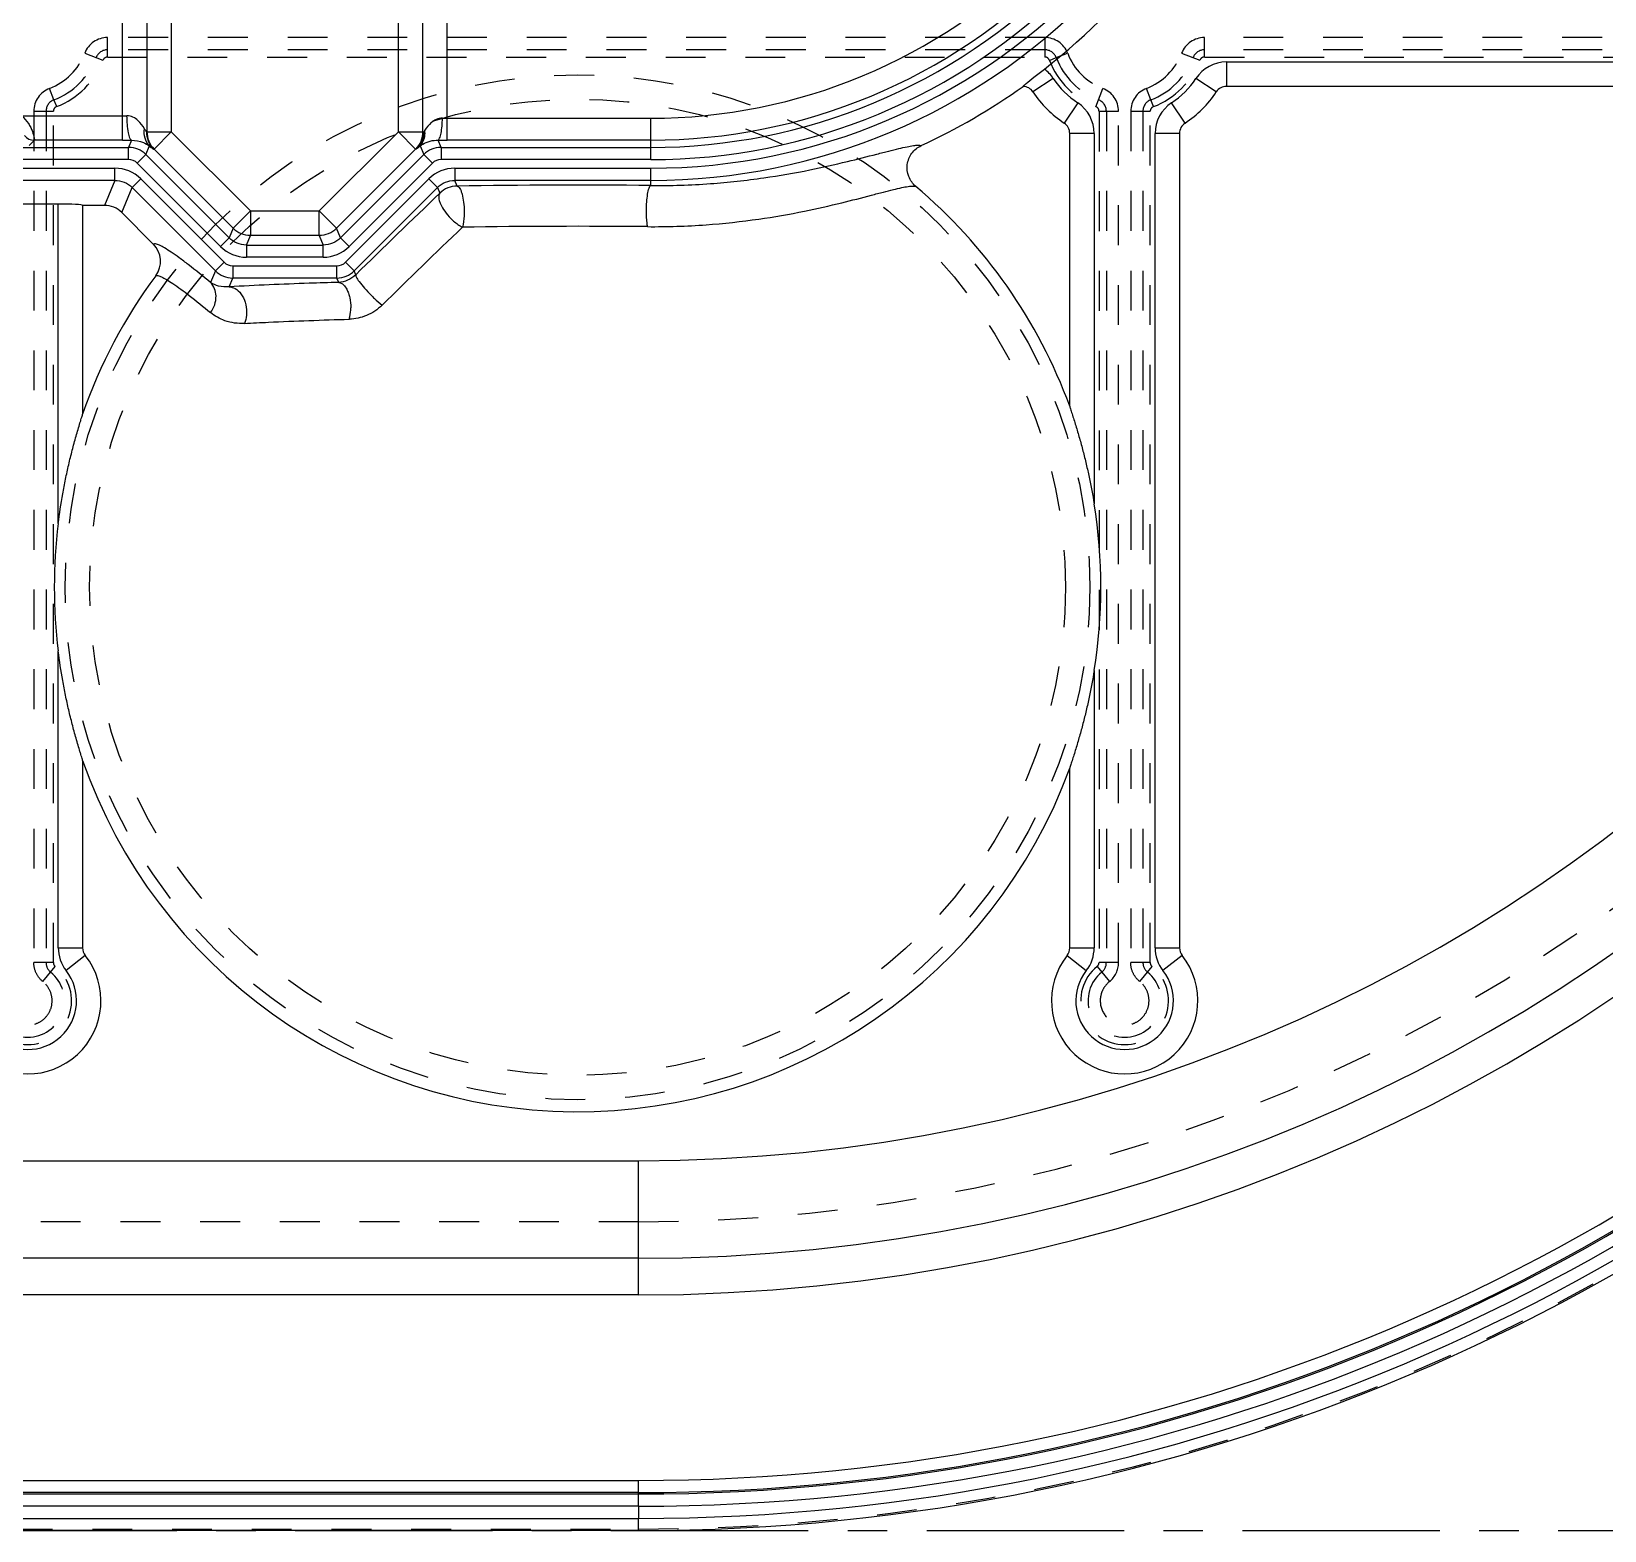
# Model space of a CAD drawing. Header units: millimetres. Extents: x -840 to 1682, y -9216 to -2117.
# Drawn here: x 169.8 to 234.3, y -2617 to -2555.6 of the extents above; entities that cross this region are included whole.
import ezdxf

# ---------------------------------------------------------------- set-up
doc = ezdxf.new("R2010")
doc.units = ezdxf.units.MM
doc.header["$LTSCALE"] = 16.335
doc.linetypes.add('CENTER', pattern=[0.6, 0.375, -0.075, 0.075, -0.075])
doc.linetypes.add('HIDDEN', pattern=[0.2, 0.1, -0.1])
doc.layers.get('0').update_dxf_attribs({"linetype": 'CONTINUOUS'})
doc.layers.add('DEFAULT_2', color=8, linetype='HIDDEN')

msp = doc.modelspace()

# ---------------------------------------------------------------- linework, layer by layer
at = {"color": 7, "linetype": 'Continuous'}
for p, q in [((175.531, -2550.126), (175.531, -2559.668)), ((173.528, -2560.015), (173.528, -2550.266)), ((184.841, -2559.668), (184.841, -2550.537)), ((185.84, -2559.668), (185.845, -2550.463)), ((186.844, -2560.01), (186.844, -2550.331)), ((174.527, -2551.264), (174.527, -2559.67)), ((218.785, -2556.805), (249.909, -2556.805)), ((218.785, -2556.805), (218.785, -2557.805)), ((211.687, -2557.48), (210.851, -2558.03)), ((218.368, -2558.03), (217.533, -2557.48)), ((249.909, -2557.805), (218.785, -2557.805)), ((212.685, -2558.478), (212.135, -2559.313)), ((217.085, -2559.313), (216.535, -2558.478)), ((169.4, -2559.016), (173.528, -2559.016)), ((186.844, -2559.111), (195.186, -2559.111)), ((195.186, -2560.806), (195.186, -2559.111)), ((174.532, -2559.668), (174.527, -2559.67)), ((174.532, -2559.668), (175.531, -2559.668)), ((175.531, -2559.668), (174.825, -2560.374)), ((178.774, -2562.911), (175.531, -2559.668)), ((184.841, -2559.668), (181.598, -2562.911)), ((184.841, -2559.668), (185.884, -2559.67)), ((185.547, -2560.374), (184.841, -2559.668)), ((185.845, -2559.67), (185.84, -2559.668)), ((213.36, -2559.73), (212.36, -2559.73)), ((212.36, -2570.914), (212.36, -2559.73)), ((213.36, -2559.73), (213.36, -2574.915)), ((216.86, -2559.73), (215.86, -2559.73)), ((215.86, -2593.11), (215.86, -2559.73)), ((216.86, -2559.73), (216.86, -2593.11)), ((75.589, -2560.307), (173.782, -2560.307)), ((169.704, -2560.23), (169.92, -2560.015)), ((173.528, -2560.015), (169.92, -2560.015)), ((173.904, -2560.013), (173.782, -2560.307)), ((173.782, -2560.806), (173.782, -2560.307)), ((174.488, -2560.599), (174.635, -2560.246)), ((174.825, -2560.374), (174.819, -2560.376)), ((178.068, -2563.617), (174.825, -2560.374)), ((185.547, -2560.374), (182.304, -2563.617)), ((185.553, -2560.376), (185.547, -2560.374)), ((185.735, -2560.242), (185.883, -2560.599)), ((186.589, -2560.307), (186.465, -2560.008)), ((186.589, -2560.307), (195.186, -2560.307)), ((186.589, -2560.307), (186.589, -2560.806)), ((195.186, -2560.01), (186.844, -2560.01)), ((173.782, -2560.806), (75.589, -2560.806)), ((174.488, -2560.599), (174.135, -2560.952)), ((174.135, -2560.952), (177.55, -2564.368)), ((174.488, -2560.599), (177.903, -2564.014)), ((182.468, -2564.014), (185.883, -2560.599)), ((182.821, -2564.367), (186.236, -2560.952)), ((186.236, -2560.952), (185.883, -2560.599)), ((195.186, -2560.806), (186.589, -2560.806)), ((76.15, -2561.157), (173.221, -2561.157)), ((173.221, -2561.657), (76.15, -2561.657)), ((173.221, -2561.657), (172.797, -2562.68)), ((173.221, -2561.657), (173.221, -2561.157)), ((174.28, -2561.596), (173.927, -2561.949)), ((177.697, -2565.012), (174.281, -2561.596)), ((186.091, -2561.596), (182.675, -2565.012)), ((186.444, -2561.949), (186.091, -2561.596)), ((187.15, -2561.157), (195.186, -2561.157)), ((187.15, -2561.157), (187.15, -2561.657)), ((195.186, -2561.657), (187.15, -2561.657)), ((187.248, -2561.891), (187.15, -2561.657)), ((195.186, -2561.867), (195.186, -2561.157)), ((173.504, -2562.972), (173.927, -2561.949)), ((177.344, -2565.365), (173.927, -2561.949)), ((186.444, -2561.949), (183.028, -2565.365)), ((186.444, -2561.949), (186.541, -2562.184)), ((170.898, -2562.627), (168.398, -2562.627)), ((170.898, -2575.72), (170.898, -2562.627)), ((172.797, -2562.68), (171.898, -2562.68)), ((171.898, -2562.68), (171.898, -2571.233)), ((173.504, -2562.972), (174.796, -2564.265)), ((178.068, -2563.617), (178.774, -2562.911)), ((178.774, -2562.911), (181.598, -2562.911)), ((178.774, -2562.911), (178.774, -2563.91)), ((181.598, -2562.911), (182.304, -2563.617)), ((181.598, -2563.91), (181.598, -2562.911)), ((178.068, -2563.617), (177.903, -2564.014)), ((182.468, -2564.014), (182.304, -2563.617)), ((177.55, -2564.367), (177.903, -2564.014)), ((178.61, -2564.307), (178.774, -2563.91)), ((178.61, -2564.307), (181.762, -2564.307)), ((178.61, -2564.307), (178.61, -2564.806)), ((181.598, -2563.91), (178.774, -2563.91)), ((181.598, -2563.91), (181.762, -2564.307)), ((181.762, -2564.806), (181.762, -2564.307)), ((182.468, -2564.014), (182.821, -2564.367)), ((177.344, -2565.365), (177.697, -2565.012)), ((181.762, -2564.806), (178.61, -2564.806)), ((182.675, -2565.012), (183.028, -2565.365)), ((177.344, -2565.365), (177.145, -2565.845)), ((177.901, -2566.019), (178.05, -2565.658)), ((178.05, -2565.159), (182.322, -2565.159)), ((178.05, -2565.159), (178.05, -2565.658)), ((182.322, -2565.658), (178.05, -2565.658)), ((182.322, -2565.658), (182.322, -2565.159)), ((182.395, -2565.836), (182.322, -2565.658)), ((183.094, -2565.526), (183.028, -2565.365)), ((170.898, -2593.11), (170.898, -2580.942)), ((213.36, -2581.748), (213.36, -2593.11)), ((171.898, -2585.43), (171.898, -2593.11)), ((212.36, -2593.11), (212.36, -2585.749)), ((170.898, -2593.11), (171.898, -2593.11)), ((212.36, -2593.11), (213.36, -2593.11)), ((215.86, -2593.11), (216.86, -2593.11)), ((172.005, -2593.419), (171.219, -2594.038)), ((212.252, -2593.419), (213.038, -2594.038)), ((216.967, -2593.419), (216.181, -2594.038)), ((54.686, -2601.831), (194.686, -2601.831)), ((194.686, -2607.331), (194.686, -2601.831)), ((194.686, -2605.831), (54.686, -2605.831)), ((194.686, -2607.331), (54.686, -2607.331)), ((54.686, -2614.935), (194.686, -2614.935)), ((194.686, -2615.989), (194.686, -2614.935)), ((194.686, -2615.435), (54.686, -2615.435)), ((54.686, -2615.49), (194.686, -2615.49)), ((194.686, -2615.989), (54.686, -2615.989)), ((54.686, -2616.488), (194.686, -2616.488)), ((194.686, -2616.987), (194.686, -2616.488)), ((194.686, -2616.987), (54.686, -2616.987))]:
    msp.add_line(p, q, dxfattribs=at)
at = {"color": 1, "linetype": 'CENTER', "ltscale": 1.320531}
msp.add_line((-26.47, -2616.987, 0), (275.842, -2616.987), dxfattribs=at)
at = {"color": 7, "linetype": 'Continuous'}
for centre, radius, start, end in [((194.686, -2535.831), 81.156, 270, 0), ((194.686, -2535.831), 80.657, 270, 0), ((194.686, -2535.831), 80.158, 270, 360), ((194.686, -2535.831), 79.659, 270, 0), ((194.686, -2535.831), 79.603, 270, 0), ((194.686, -2535.831), 79.104, 270, 0), ((194.686, -2535.831), 71.5, 270, 0), ((194.686, -2535.831), 70, 270, 0), ((194.686, -2535.831), 66, 270, 0), ((195.186, -2536.53), 24.276, 270, 0.4837), ((195.186, -2536.53), 23.776, 270, 0.48425), ((195.186, -2536.331), 25.325, 270, 0), ((195.186, -2536.331), 24.826, 270, 0), ((195.186, -2536.53), 23.479, 270, 0.48425), ((195.186, -2536.53), 22.58, 270, 0.48404), ((195.186, -2536.331), 26.296, 307.85025, 322.7868), ((210.434, -2558.305), 1.5, 33.36701, 53.73173), ((218.785, -2558.305), 1.5, 90, 146.63299), ((195.186, -2536.331), 26.349, 294.88053, 305.4151), ((210.434, -2558.305), 0.5, 33.36701, 87.60455), ((214.61, -2555.555), 3.5, 213.36701, 236.63299), ((214.61, -2555.555), 3.5, 303.36701, 326.63299), ((218.785, -2558.305), 0.5, 90, 146.63299), ((214.61, -2555.555), 4.5, 213.36701, 236.63299), ((211.86, -2559.73), 1.5, 0, 56.63299), ((217.36, -2559.73), 1.5, 123.36701, 180), ((214.61, -2555.555), 4.5, 303.36701, 326.63299), ((173.529, -2549.67), 9.346, 269.99288, 271.14611), ((186.842, -2549.279), 9.832, 268.84643, 270.00675), ((169.919, -2559.515), 0.5, 216.86998, 270.04983), ((175.533, -2559.667), 1.001, 180.0641, 224.93553), ((184.85, -2559.671), 0.995, 314.92409, 0.0761), ((211.86, -2559.73), 0.5, 0, 56.63299), ((217.36, -2559.73), 0.5, 123.36701, 180), ((173.529, -2522.479), 37.536, 269.99782, 270.57206), ((173.782, -2561.307), 1, 45.0294, 89.9706), ((186.59, -2561.307), 1, 90.02942, 134.97058), ((186.84, -2524.88), 35.129, 269.38955, 270.00656), ((173.782, -2561.305), 0.499, 44.99637, 90.00323), ((186.589, -2561.305), 0.499, 89.99612, 135.00341), ((173.221, -2562.655), 1.498, 45.00132, 90.00083), ((187.151, -2562.656), 1.499, 90.01677, 134.97824), ((389.818, -2775.283), 294.504, 133.64861, 134.58273), ((187.249, -2562.893), 1.001, 90.06447, 134.93553), ((192.2, -2883.95), 322.097, 89.46879, 90.88092), ((192.186, -2578.331), 21.494, 20.18728, 49.83731), ((178.775, -2562.908), 1.001, 225.06328, 269.93553), ((181.596, -2562.908), 1.001, 270.06447, 314.93553), ((390.115, -2775.874), 293.49, 133.66783, 134.56352), ((192.184, -2866.577), 303.037, 89.45773, 90.89198), ((174.089, -2564.972), 1, 323.51806, 44.96885), ((178.61, -2563.308), 1.499, 225.01567, 269.98868), ((181.762, -2563.308), 1.499, 270.01567, 314.98868), ((178.05, -2564.659), 0.499, 224.99676, 270.0037), ((182.322, -2564.659), 0.499, 269.99676, 315.0037), ((192.186, -2578.331), 21.494, 143.56575, 160.71511), ((178.05, -2564.658), 1, 225.02873, 269.97061), ((182.321, -2564.658), 1, 270.0294, 314.9706), ((192.186, -2578.331), 21.448, 350.83475, 9.16525), ((192.186, -2578.331), 21.448, 173.00793, 186.99207), ((192.186, -2578.331), 21.494, 199.28489, 339.81272), ((172.398, -2593.11), 1.5, 180, 218.21321), ((172.398, -2593.11), 0.5, 180, 218.21321), ((211.86, -2593.11), 0.5, 321.78679, 0), ((211.86, -2593.11), 1.5, 321.78679, 360), ((217.36, -2593.11), 1.5, 180, 218.21321), ((217.36, -2593.11), 0.5, 180, 218.21321), ((169.648, -2595.275), 3, 141.78679, 38.21321), ((169.648, -2595.275), 2, 141.78679, 38.21321), ((214.61, -2595.275), 3, 141.78679, 38.21321), ((214.61, -2595.275), 2, 141.78679, 38.21321)]:
    msp.add_arc(centre, radius, start, end, dxfattribs=at)
for centre, major_axis, ratio, start_param, end_param in [((170.898, -2562.68), (1, 0), 0.052408, 0, 1.570796), ((172.796, -2563.681), (0.383, 0.925), 0.998395, -0.392131, 0.392131)]:
    msp.add_ellipse(centre, major_axis=major_axis, ratio=ratio, start_param=start_param, end_param=end_param, dxfattribs=at)
for points, knots in [([(210.568, -2557.692), (210.675, -2557.603), (210.926, -2557.404), (211.178, -2557.206), (211.321, -2557.095)], [0, 0, 0, 0, 0.436019, 1, 1, 1, 1]), ([(210.455, -2557.804), (210.443, -2557.804), (210.521, -2557.732), (210.537, -2557.719), (210.568, -2557.692)], [0, 0, 0, 0, 0.237382, 1, 1, 1, 1]), ([(169.4, -2559.016), (169.505, -2559.104), (169.642, -2559.258), (169.772, -2559.485), (169.839, -2559.645), (169.883, -2559.785), (169.906, -2559.885), (169.916, -2559.947), (169.921, -2559.979), (169.922, -2560), (169.922, -2560.011), (169.92, -2560.015)], [0, 0, 0, 0, 0.356599, 0.525513, 0.678764, 0.80789, 0.907003, 0.94388, 0.971762, 0.990467, 1, 1, 1, 1]), ([(174.434, -2559.54), (174.361, -2559.417), (174.225, -2559.231), (173.968, -2559.052), (173.8, -2559.012), (173.716, -2559.014)], [0, 0, 0, 0, 0.463755, 0.728099, 1, 1, 1, 1]), ([(173.904, -2560.013), (173.891, -2560.009), (173.862, -2559.982), (173.811, -2559.879), (173.764, -2559.67), (173.727, -2559.364), (173.717, -2559.133), (173.716, -2559.014)], [0, 0, 0, 0, 0.040193, 0.106308, 0.332241, 0.654523, 1, 1, 1, 1]), ([(186.645, -2559.109), (186.56, -2559.107), (186.392, -2559.144), (186.136, -2559.314), (186, -2559.49), (185.926, -2559.606)], [0, 0, 0, 0, 0.278902, 0.546028, 1, 1, 1, 1]), ([(186.465, -2560.008), (186.478, -2560.004), (186.505, -2559.98), (186.554, -2559.888), (186.599, -2559.699), (186.634, -2559.424), (186.643, -2559.216), (186.645, -2559.109)], [0, 0, 0, 0, 0.04155, 0.108375, 0.334401, 0.655781, 1, 1, 1, 1]), ([(174.635, -2560.246), (174.551, -2560.158), (174.425, -2559.928), (174.415, -2559.668), (174.434, -2559.54)], [0, 0, 0, 0, 0.484987, 1, 1, 1, 1]), ([(174.527, -2559.67), (174.524, -2559.672), (174.509, -2559.656), (174.495, -2559.637), (174.466, -2559.592), (174.446, -2559.56), (174.434, -2559.54)], [0, 0, 0, 0, 0.07222, 0.267299, 0.580139, 1, 1, 1, 1]), ([(174.819, -2560.376), (174.727, -2560.284), (174.577, -2560.063), (174.525, -2559.8), (174.527, -2559.67)], [0, 0, 0, 0, 0.501008, 1, 1, 1, 1]), ([(185.553, -2560.376), (185.648, -2560.283), (185.802, -2560.06), (185.869, -2559.8), (185.884, -2559.67)], [0, 0, 0, 0, 0.505171, 1, 1, 1, 1]), ([(185.655, -2560.305), (185.694, -2560.265), (185.833, -2560.081), (185.894, -2559.842), (185.884, -2559.67)], [0, 0, 0, 0, 0.246704, 1, 1, 1, 1]), ([(185.735, -2560.242), (185.774, -2560.2), (185.906, -2560.015), (185.947, -2559.773), (185.926, -2559.606)], [0, 0, 0, 0, 0.253937, 1, 1, 1, 1]), ([(185.926, -2559.606), (185.922, -2559.613), (185.908, -2559.634), (185.894, -2559.655), (185.884, -2559.67)], [0, 0, 0, 0, 0.284594, 1, 1, 1, 1]), ([(173.904, -2560.013), (174.069, -2560.008), (174.332, -2560.062), (174.558, -2560.192), (174.635, -2560.246)], [0, 0, 0, 0, 0.636853, 1, 1, 1, 1]), ([(174.635, -2560.246), (174.658, -2560.266), (174.699, -2560.3), (174.755, -2560.343), (174.79, -2560.366), (174.813, -2560.379), (174.819, -2560.376)], [0, 0, 0, 0, 0.403591, 0.710217, 0.909791, 1, 1, 1, 1]), ([(185.553, -2560.376), (185.559, -2560.372), (185.594, -2560.35), (185.628, -2560.326), (185.655, -2560.305)], [0, 0, 0, 0, 0.187573, 1, 1, 1, 1]), ([(185.655, -2560.305), (185.661, -2560.301), (185.688, -2560.28), (185.715, -2560.259), (185.735, -2560.242)], [0, 0, 0, 0, 0.216503, 1, 1, 1, 1]), ([(185.735, -2560.242), (185.768, -2560.218), (185.983, -2560.078), (186.248, -2560.002), (186.465, -2560.008)], [0, 0, 0, 0, 0.156145, 1, 1, 1, 1]), ([(195.186, -2561.867), (196.001, -2561.875), (197.554, -2561.826), (199.729, -2561.589), (201.599, -2561.263), (203.139, -2560.916), (204.215, -2560.641), (204.918, -2560.459), (205.33, -2560.356), (205.667, -2560.279), (205.933, -2560.231), (206.125, -2560.213), (206.233, -2560.219), (206.271, -2560.234)], [0, 0, 0, 0, 0.21748, 0.413822, 0.58321, 0.723604, 0.834817, 0.879626, 0.917346, 0.948074, 0.971927, 0.989093, 1, 1, 1, 1]), ([(206.049, -2561.905), (205.923, -2561.798), (205.72, -2561.516), (205.66, -2561.003), (205.852, -2560.523), (206.121, -2560.304), (206.271, -2560.234)], [0, 0, 0, 0, 0.250089, 0.500014, 0.749931, 1, 1, 1, 1]), ([(173.221, -2561.657), (173.351, -2561.657), (173.613, -2561.71), (173.836, -2561.857), (173.927, -2561.949)], [0, 0, 0, 0, 0.500007, 1, 1, 1, 1]), ([(186.444, -2561.949), (186.536, -2561.857), (186.759, -2561.71), (187.021, -2561.656), (187.15, -2561.657)], [0, 0, 0, 0, 0.500152, 1, 1, 1, 1]), ([(186.541, -2562.184), (186.503, -2562.232), (186.486, -2562.345), (186.515, -2562.492), (186.586, -2562.686), (186.738, -2562.938), (186.897, -2563.125), (186.989, -2563.216)], [0, 0, 0, 0, 0.155338, 0.259402, 0.38205, 0.673776, 1, 1, 1, 1]), ([(187.248, -2561.891), (187.295, -2561.899), (187.359, -2561.977), (187.413, -2562.094), (187.474, -2562.283), (187.523, -2562.568), (187.536, -2562.811), (187.536, -2562.94)], [0, 0, 0, 0, 0.129575, 0.229785, 0.353202, 0.656161, 1, 1, 1, 1]), ([(195.011, -2562.917), (195.011, -2562.792), (195.018, -2562.558), (195.05, -2562.242), (195.093, -2562.024), (195.141, -2561.907), (195.171, -2561.872), (195.186, -2561.867)], [0, 0, 0, 0, 0.347466, 0.6461, 0.882222, 0.956233, 1, 1, 1, 1]), ([(195.052, -2563.553), (195.852, -2563.56), (197.38, -2563.512), (199.525, -2563.278), (201.381, -2562.954), (202.916, -2562.606), (203.992, -2562.327), (204.697, -2562.141), (205.11, -2562.036), (205.447, -2561.957), (205.713, -2561.906), (205.904, -2561.885), (206.011, -2561.89), (206.049, -2561.905)], [0, 0, 0, 0, 0.215021, 0.410263, 0.579773, 0.721028, 0.83335, 0.878679, 0.916843, 0.947911, 0.971974, 0.989197, 1, 1, 1, 1]), ([(187.536, -2562.94), (187.536, -2562.998), (187.53, -2563.211), (187.506, -2563.426), (187.467, -2563.576)], [0, 0, 0, 0, 0.272607, 1, 1, 1, 1]), ([(195.052, -2563.553), (195.045, -2563.507), (195.019, -2563.296), (195.011, -2563.083), (195.011, -2562.917)], [0, 0, 0, 0, 0.217495, 1, 1, 1, 1]), ([(186.989, -2563.216), (187.026, -2563.254), (187.172, -2563.39), (187.336, -2563.51), (187.467, -2563.576)], [0, 0, 0, 0, 0.267377, 1, 1, 1, 1]), ([(177.145, -2565.845), (176.844, -2565.595), (176.417, -2565.25), (175.873, -2564.839), (175.549, -2564.61), (175.282, -2564.438), (175.07, -2564.322), (174.918, -2564.26), (174.825, -2564.251), (174.796, -2564.265)], [0, 0, 0, 0, 0.410284, 0.575998, 0.714554, 0.825711, 0.909462, 0.966495, 1, 1, 1, 1]), ([(178.61, -2564.307), (178.48, -2564.307), (178.218, -2564.254), (177.995, -2564.106), (177.903, -2564.014)], [0, 0, 0, 0, 0.499975, 1, 1, 1, 1]), ([(182.468, -2564.014), (182.376, -2564.106), (182.154, -2564.254), (181.892, -2564.307), (181.762, -2564.307)], [0, 0, 0, 0, 0.499975, 1, 1, 1, 1]), ([(174.893, -2565.566), (174.92, -2565.551), (175.009, -2565.559), (175.153, -2565.618), (175.356, -2565.728), (175.738, -2565.975), (176.343, -2566.426), (176.85, -2566.836), (177.139, -2567.074)], [0, 0, 0, 0, 0.03319, 0.089894, 0.173424, 0.284492, 0.588957, 1, 1, 1, 1]), ([(183.094, -2565.526), (182.997, -2565.62), (182.776, -2565.767), (182.518, -2565.829), (182.395, -2565.836)], [0, 0, 0, 0, 0.523997, 1, 1, 1, 1]), ([(183.094, -2565.526), (183.09, -2565.535), (183.092, -2565.568), (183.132, -2565.662), (183.253, -2565.837), (183.461, -2566.09), (183.637, -2566.275), (183.734, -2566.372)], [0, 0, 0, 0, 0.029571, 0.083433, 0.288254, 0.616968, 1, 1, 1, 1]), ([(177.139, -2567.074), (177.285, -2566.883), (177.451, -2566.435), (177.28, -2565.987), (177.145, -2565.845)], [0, 0, 0, 0, 0.551701, 1, 1, 1, 1]), ([(177.901, -2566.019), (177.756, -2566.034), (177.488, -2566.017), (177.242, -2565.91), (177.145, -2565.845)], [0, 0, 0, 0, 0.554214, 1, 1, 1, 1]), ([(182.395, -2565.836), (181.99, -2565.848), (180.492, -2565.896), (178.993, -2565.959), (177.901, -2566.019)], [0, 0, 0, 0, 0.270209, 1, 1, 1, 1]), ([(177.901, -2566.019), (177.986, -2566.023), (178.178, -2566.083), (178.419, -2566.311), (178.582, -2566.653), (178.621, -2566.919), (178.621, -2567.053)], [0, 0, 0, 0, 0.186169, 0.422474, 0.705685, 1, 1, 1, 1]), ([(182.395, -2565.836), (182.54, -2565.849), (182.699, -2566.043), (182.798, -2566.285), (182.869, -2566.539), (182.889, -2566.743), (182.889, -2566.88)], [0, 0, 0, 0, 0.356378, 0.500391, 0.661067, 1, 1, 1, 1]), ([(184.173, -2566.77), (183.992, -2566.951), (183.565, -2567.231), (183.069, -2567.338), (182.831, -2567.346)], [0, 0, 0, 0, 0.517815, 1, 1, 1, 1]), ([(182.831, -2567.346), (182.84, -2567.312), (182.875, -2567.159), (182.889, -2567.002), (182.889, -2566.88)], [0, 0, 0, 0, 0.221754, 1, 1, 1, 1]), ([(183.734, -2566.372), (183.775, -2566.413), (183.916, -2566.551), (184.064, -2566.683), (184.173, -2566.77)], [0, 0, 0, 0, 0.294845, 1, 1, 1, 1]), ([(178.535, -2567.52), (178.265, -2567.535), (177.758, -2567.466), (177.314, -2567.219), (177.139, -2567.074)], [0, 0, 0, 0, 0.544294, 1, 1, 1, 1]), ([(178.621, -2567.053), (178.621, -2567.097), (178.613, -2567.256), (178.578, -2567.413), (178.535, -2567.52)], [0, 0, 0, 0, 0.275105, 1, 1, 1, 1]), ([(178.535, -2567.52), (178.862, -2567.502), (180.294, -2567.43), (181.726, -2567.378), (182.831, -2567.346)], [0, 0, 0, 0, 0.228498, 1, 1, 1, 1]), ([(170.898, -2575.72), (170.947, -2575.315), (171.039, -2574.708), (171.194, -2573.906), (171.325, -2573.31), (171.446, -2572.818), (171.549, -2572.43), (171.629, -2572.144), (171.709, -2571.867), (171.775, -2571.645), (171.826, -2571.478), (171.858, -2571.371), (171.882, -2571.295), (171.893, -2571.251), (171.898, -2571.237), (171.898, -2571.233)], [0, 0, 0, 0, 0.266399, 0.399478, 0.532229, 0.664156, 0.729476, 0.793982, 0.857055, 0.917282, 0.945286, 0.970515, 0.990442, 0.996917, 1, 1, 1, 1]), ([(212.36, -2570.914), (212.36, -2570.926), (212.375, -2570.961), (212.392, -2571.029), (212.423, -2571.121), (212.469, -2571.266), (212.531, -2571.461), (212.607, -2571.707), (212.683, -2571.961), (212.784, -2572.308), (212.904, -2572.748), (213.037, -2573.284), (213.199, -2574.004), (213.301, -2574.55), (213.36, -2574.915)], [0, 0, 0, 0, 0.008683, 0.027211, 0.05131, 0.078518, 0.137848, 0.20058, 0.265065, 0.330563, 0.463208, 0.596952, 0.731165, 1, 1, 1, 1]), ([(171.898, -2585.43), (171.898, -2585.425), (171.893, -2585.411), (171.882, -2585.368), (171.858, -2585.292), (171.826, -2585.184), (171.775, -2585.018), (171.709, -2584.795), (171.629, -2584.518), (171.549, -2584.233), (171.446, -2583.845), (171.325, -2583.353), (171.194, -2582.757), (171.039, -2581.955), (170.947, -2581.348), (170.898, -2580.942)], [0, 0, 0, 0, 0.003083, 0.009558, 0.029485, 0.054714, 0.082718, 0.142945, 0.206018, 0.270524, 0.335844, 0.467771, 0.600522, 0.733601, 1, 1, 1, 1]), ([(213.36, -2581.748), (213.301, -2582.113), (213.199, -2582.658), (213.037, -2583.379), (212.904, -2583.914), (212.784, -2584.355), (212.683, -2584.702), (212.607, -2584.956), (212.531, -2585.201), (212.469, -2585.397), (212.423, -2585.542), (212.392, -2585.634), (212.375, -2585.701), (212.36, -2585.737), (212.36, -2585.749)], [0, 0, 0, 0, 0.268835, 0.403048, 0.536792, 0.669437, 0.734935, 0.79942, 0.862152, 0.921482, 0.94869, 0.972788, 0.991317, 1, 1, 1, 1])]:
    msp.add_open_spline(points, degree=3, knots=knots, dxfattribs=at)
at = {"layer": 'DEFAULT_2', "color": 8, "linetype": 'HIDDEN'}
for p, q in [((211.34, -2555.805), (172.917, -2555.805)), ((172.917, -2556.605), (172.917, -2555.805)), ((211.34, -2555.805), (211.34, -2556.605)), ((250.513, -2555.805), (217.879, -2555.805)), ((217.879, -2556.605), (217.879, -2555.805)), ((171.983, -2556.447), (172.73, -2556.733)), ((211.34, -2556.305), (172.917, -2556.305)), ((172.929, -2556.605), (211.34, -2556.605)), ((211.531, -2556.743), (211.807, -2556.626)), ((211.807, -2556.626), (212.274, -2556.447)), ((216.945, -2556.447), (217.692, -2556.733)), ((250.513, -2556.305), (217.879, -2556.305)), ((217.891, -2556.605), (250.513, -2556.605)), ((170.719, -2558.357), (170.541, -2557.89)), ((213.431, -2558.637), (213.717, -2557.89)), ((215.681, -2558.357), (215.502, -2557.89)), ((170.836, -2558.634), (170.719, -2558.357)), ((215.798, -2558.634), (215.681, -2558.357)), ((169.898, -2558.824), (170.698, -2558.824)), ((169.898, -2558.824), (169.898, -2593.712)), ((170.398, -2558.824), (170.398, -2593.714)), ((170.698, -2593.714), (170.698, -2558.824)), ((213.56, -2558.824), (214.36, -2558.824)), ((213.56, -2558.836), (213.56, -2593.714)), ((213.86, -2558.824), (213.86, -2593.714)), ((214.36, -2593.714), (214.36, -2558.824)), ((214.86, -2558.824), (215.66, -2558.824)), ((214.86, -2558.824), (214.86, -2593.712)), ((215.36, -2558.824), (215.36, -2593.714)), ((215.66, -2593.714), (215.66, -2558.824)), ((170.698, -2593.714), (169.898, -2593.714)), ((170.273, -2594.494), (170.773, -2593.87)), ((213.485, -2593.87), (213.985, -2594.494)), ((214.36, -2593.714), (213.56, -2593.714)), ((215.66, -2593.714), (214.86, -2593.714)), ((215.235, -2594.494), (215.735, -2593.87)), ((194.686, -2604.331), (54.686, -2604.331)), ((194.686, -2615.989), (194.686, -2616.488)), ((54.686, -2616.931), (194.686, -2616.931))]:
    msp.add_line(p, q, dxfattribs=at)
for radius in [21, 20]:
    msp.add_circle((192.186, -2578.331), radius, dxfattribs=at)
for centre, radius, start, end in [((194.686, -2535.831), 81.099, 270, 0), ((194.686, -2535.831), 68.5, 270, 0), ((172.917, -2556.805), 1, 90, 159.07517), ((211.34, -2556.805), 1, 20.92483, 90), ((217.879, -2556.805), 1, 90, 159.07517), ((169.648, -2555.555), 2.5, 290.92483, 339.07517), ((169.648, -2555.555), 3, 290.92483, 339.07517), ((172.917, -2556.805), 0.5, 90, 159.07517), ((211.34, -2556.805), 0.5, 20.92483, 90), ((214.61, -2555.555), 3, 200.92483, 249.07517), ((214.61, -2555.555), 2.5, 200.92483, 249.07517), ((214.61, -2555.555), 2.5, 290.92483, 339.07517), ((214.61, -2555.555), 3, 290.92483, 339.07517), ((217.879, -2556.805), 0.5, 90, 159.07517), ((169.648, -2555.555), 3.3, 291.01342, 339.07517), ((214.61, -2555.555), 3.3, 201.01342, 249.07517), ((214.61, -2555.555), 3.3, 291.01342, 339.07517), ((170.898, -2558.824), 1, 110.92483, 180), ((213.36, -2558.824), 1, 0, 69.07517), ((215.86, -2558.824), 1, 110.92483, 180), ((170.898, -2558.824), 0.5, 110.92483, 180), ((213.36, -2558.824), 0.5, 0, 69.07517), ((215.86, -2558.824), 0.5, 110.92483, 180), ((169.648, -2595.275), 1.8, 128.68219, 51.31781), ((170.898, -2593.714), 0.5, 180, 231.31781), ((170.898, -2593.714), 0.2, 180, 231.31781), ((214.61, -2595.275), 1.8, 128.68219, 51.31781), ((213.36, -2593.714), 0.2, 308.68219, 0), ((213.36, -2593.714), 0.5, 308.68219, 0), ((213.364, -2593.715), 0.995, 308.71054, 0.06844), ((215.86, -2593.714), 0.5, 180, 231.31781), ((215.86, -2593.714), 0.2, 180, 231.31781), ((169.648, -2595.275), 1.5, 128.68219, 51.31781), ((214.61, -2595.275), 1.5, 128.68219, 51.31781), ((169.648, -2595.275), 1, 286.82092, 308.68219), ((214.61, -2595.275), 1, 286.82092, 308.68219)]:
    msp.add_arc(centre, radius, start, end, dxfattribs=at)
for points, knots in [([(172.929, -2556.605), (172.887, -2556.602), (172.801, -2556.625), (172.745, -2556.694), (172.73, -2556.733)], [0, 0, 0, 0, 0.49996, 1, 1, 1, 1]), ([(211.529, -2556.738), (211.516, -2556.7), (211.463, -2556.631), (211.381, -2556.605), (211.34, -2556.605)], [0, 0, 0, 0, 0.499817, 1, 1, 1, 1]), ([(217.891, -2556.605), (217.849, -2556.602), (217.763, -2556.625), (217.707, -2556.694), (217.692, -2556.733)], [0, 0, 0, 0, 0.49996, 1, 1, 1, 1]), ([(170.831, -2558.635), (170.793, -2558.648), (170.724, -2558.701), (170.698, -2558.783), (170.698, -2558.824)], [0, 0, 0, 0, 0.499817, 1, 1, 1, 1]), ([(213.56, -2558.836), (213.562, -2558.794), (213.54, -2558.708), (213.47, -2558.652), (213.431, -2558.637)], [0, 0, 0, 0, 0.49996, 1, 1, 1, 1]), ([(215.793, -2558.635), (215.755, -2558.648), (215.686, -2558.701), (215.66, -2558.783), (215.66, -2558.824)], [0, 0, 0, 0, 0.499817, 1, 1, 1, 1]), ([(170.265, -2594.486), (170.15, -2594.394), (169.962, -2594.155), (169.898, -2593.858), (169.898, -2593.712)], [0, 0, 0, 0, 0.499875, 1, 1, 1, 1]), ([(215.227, -2594.486), (215.112, -2594.394), (214.924, -2594.155), (214.86, -2593.858), (214.86, -2593.712)], [0, 0, 0, 0, 0.499875, 1, 1, 1, 1]), ([(169.025, -2594.492), (168.935, -2594.563), (168.78, -2594.739), (168.607, -2595.168), (168.687, -2595.779), (169.143, -2596.192), (169.594, -2596.293), (169.828, -2596.265), (169.937, -2596.232)], [0, 0, 0, 0, 0.125847, 0.251946, 0.500004, 0.748069, 0.874162, 1, 1, 1, 1]), ([(170.273, -2596.056), (170.389, -2595.963), (170.582, -2595.72), (170.682, -2595.269), (170.576, -2594.819), (170.381, -2594.579), (170.265, -2594.486)], [0, 0, 0, 0, 0.250023, 0.499961, 0.749909, 1, 1, 1, 1]), ([(213.987, -2594.492), (213.897, -2594.563), (213.742, -2594.739), (213.569, -2595.168), (213.649, -2595.779), (214.105, -2596.192), (214.556, -2596.293), (214.789, -2596.265), (214.899, -2596.232)], [0, 0, 0, 0, 0.125847, 0.251946, 0.500004, 0.748069, 0.874162, 1, 1, 1, 1]), ([(215.235, -2596.056), (215.351, -2595.963), (215.544, -2595.72), (215.644, -2595.269), (215.538, -2594.819), (215.343, -2594.579), (215.227, -2594.486)], [0, 0, 0, 0, 0.250023, 0.499961, 0.749909, 1, 1, 1, 1])]:
    msp.add_open_spline(points, degree=3, knots=knots, dxfattribs=at)

doc.saveas('drawing.dxf')
